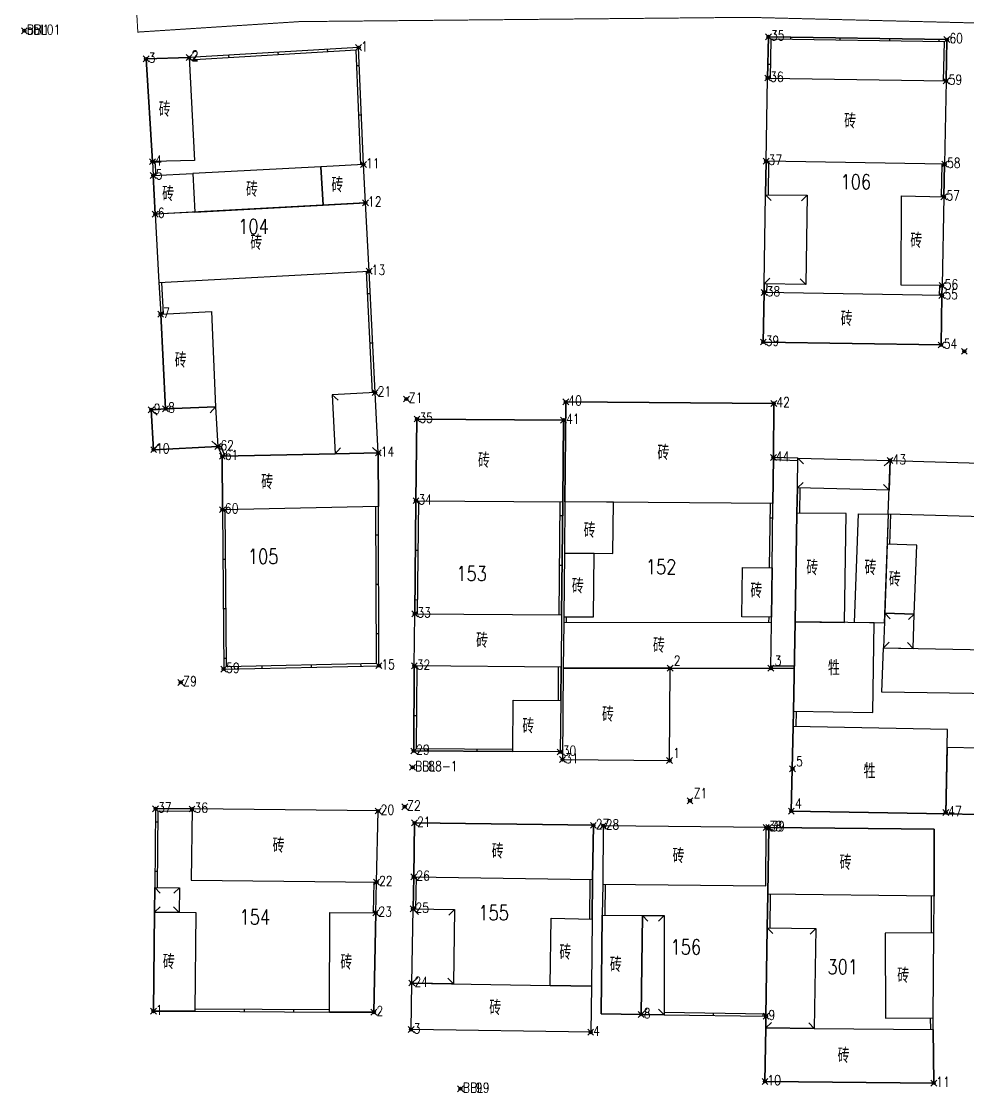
# Model space of a CAD drawing. Extents: x 499223 to 500082, y 4357473 to 4358121.
# Drawn here: x 499335 to 499430.6, y 4357574.7 to 4357682.9 of the extents above; entities that cross this region are included whole.
import ezdxf
from ezdxf.enums import TextEntityAlignment as Align

# ---------------------------------------------------------------- set-up
doc = ezdxf.new("R2010")
doc.units = 0
doc.header["$LTSCALE"] = 0.5
doc.header["$PDMODE"] = 35
doc.header["$PDSIZE"] = 0.3
doc.linetypes.add('X3', pattern=[5, 4, -1])
for name, color, linetype in [('CLD', 1, 'CONTINUOUS'), ('DLDW', 11, 'CONTINUOUS'), ('DLSS', 4, 'CONTINUOUS'), ('JMD', 6, 'CONTINUOUS'), ('QSJX', 7, 'CONTINUOUS'), ('YBH', 3, 'CONTINUOUS')]:
    doc.layers.add(name, color=color, linetype=linetype)
doc.styles.add('HZ', font='rs.shx', dxfattribs={"width": 0.8, "bigfont": 'hztxt.shx'})

msp = doc.modelspace()

# ---------------------------------------------------------------- linework, layer by layer
at = {"layer": 'CLD', "linetype": 'Continuous'}
for p in [(499335.27, 4357682, 2.83), (499335.27, 4357682, 2.83), (499335.27, 4357682), (499335.27, 4357682), (499335.27, 4357682), (499335.27, 4357682, 2.83), (499335.27, 4357682, 2.83), (499335.27, 4357682), (499335.27, 4357682), (499335.27, 4357682), (499410.49, 4357681.4, -0.24), (499410.49, 4357681.4, -0.24), (499410.49, 4357681.4, -0.24), (499410.49, 4357681.4, -0.24), (499410.49, 4357681.4, -0.24), (499410.49, 4357681.4, -0.24), (499428.53, 4357681.12, 0.85), (499428.53, 4357681.12, 0.85), (499428.53, 4357681.12, 0.85), (499428.53, 4357681.12, 0.85), (499428.53, 4357681.12, 0.85), (499428.53, 4357681.12, 0.85), (499369.06, 4357680.3, 0.06), (499369.06, 4357680.3, 0.06), (499369.06, 4357680.3, 0.06), (499369.06, 4357680.3, 0.06), (499369.06, 4357680.3, 0.06), (499369.06, 4357680.3, 0.06), (499347.57, 4357679.17, -0.05), (499347.57, 4357679.17, -0.05), (499347.57, 4357679.17, -0.05), (499347.57, 4357679.17, -0.05), (499347.57, 4357679.17, -0.05), (499347.57, 4357679.17, -0.05), (499351.93, 4357679.29, 2.02), (499351.93, 4357679.29, 2.02), (499351.93, 4357679.29, 2.02), (499351.93, 4357679.29, 2.02), (499351.93, 4357679.29, 2.02), (499351.93, 4357679.29, 2.02), (499410.41, 4357677.23, -0.24), (499410.41, 4357677.23, -0.24), (499410.41, 4357677.23, -0.24), (499410.41, 4357677.23, -0.24), (499410.41, 4357677.23, -0.24), (499410.41, 4357677.23, -0.24), (499428.45, 4357676.93, 2.41), (499428.45, 4357676.93, 2.41), (499428.45, 4357676.93, 2.41), (499428.45, 4357676.93, 2.41), (499428.45, 4357676.93, 2.41), (499428.45, 4357676.93, 2.41), (499348.22, 4357668.78, 1.92), (499348.22, 4357668.78, 1.92), (499348.22, 4357668.78, 1.92), (499369.55, 4357668.48, 2.06), (499369.55, 4357668.48, 2.06), (499369.55, 4357668.48, 2.06), (499410.25, 4357668.84, 1.33), (499410.25, 4357668.84, 1.33), (499410.25, 4357668.84, 1.33), (499428.3, 4357668.52, 0.28), (499428.3, 4357668.52, 0.28), (499428.3, 4357668.52, 0.28), (499348.3, 4357667.37, 0.73), (499348.3, 4357667.37, 0.73), (499348.3, 4357667.37, 0.73), (499428.23, 4357665.24, 0.29), (499428.23, 4357665.24, 0.29), (499428.23, 4357665.24, 0.29), (499369.75, 4357664.62, 1.6), (499369.75, 4357664.62, 1.6), (499369.75, 4357664.62, 1.6), (499348.5, 4357663.48, 0), (499348.5, 4357663.48, 0), (499348.5, 4357663.48, 0), (499370.12, 4357657.71, 0.99), (499370.12, 4357657.71, 0.99), (499370.12, 4357657.71, 0.99), (499428.05, 4357656.26, 0.3), (499428.05, 4357656.26, 0.3), (499428.05, 4357656.26, 0.3), (499410.05, 4357655.55, 0.54), (499410.05, 4357655.55, 0.54), (499410.05, 4357655.55, 0.54), (499428.03, 4357655.26, 0.31), (499428.03, 4357655.26, 0.31), (499428.03, 4357655.26, 0.31), (499349.05, 4357653.38, 0.52), (499349.05, 4357653.38, 0.52), (499349.05, 4357653.38, 0.52), (499409.97, 4357650.56, 1.88), (499409.97, 4357650.56, 1.88), (499409.97, 4357650.56, 1.88), (499427.95, 4357650.26, 0.4), (499427.95, 4357650.26, 0.4), (499427.95, 4357650.26, 0.4), (499430.29, 4357649.62, 0.5), (499430.29, 4357649.62, 0.5), (499430.29, 4357649.62, 0.5), (499370.73, 4357645.45, 0.59), (499370.73, 4357645.45, 0.59), (499370.73, 4357645.45, 0.59), (499373.89, 4357644.8, -0.33), (499390, 4357644.51, 0.43), (499411.03, 4357644.35, 0.55), (499348.1, 4357643.71, 0.34), (499348.1, 4357643.71, 0.34), (499348.1, 4357643.71, 0.34), (499349.55, 4357643.82, 0.66), (499349.55, 4357643.82, 0.66), (499349.55, 4357643.82, 0.66), (499374.96, 4357642.78, -0.11), (499389.78, 4357642.67, 0.36), (499354.83, 4357639.99, -0.19), (499354.83, 4357639.99, -0.19), (499354.83, 4357639.99, -0.19), (499348.34, 4357639.68, 0.61), (499348.34, 4357639.68, 0.61), (499348.34, 4357639.68, 0.61), (499355.28, 4357639.02, 0.03), (499355.28, 4357639.02, 0.03), (499355.28, 4357639.02, 0.03), (499371.05, 4357639.35, 2.01), (499371.05, 4357639.35, 2.01), (499371.05, 4357639.35, 2.01), (499410.99, 4357638.89, 0.9), (499422.78, 4357638.59, -0.14), (499374.86, 4357634.53, 0.72), (499355.29, 4357633.62, -0.05), (499355.29, 4357633.62, -0.05), (499355.29, 4357633.62, -0.05), (499374.74, 4357623.1, -0.21), (499355.42, 4357617.51, 0.77), (499355.42, 4357617.51, 0.77), (499355.42, 4357617.51, 0.77), (499371.11, 4357617.86, 0.85), (499371.11, 4357617.86, 0.85), (499371.11, 4357617.86, 0.85), (499374.69, 4357617.83, -0.29), (499400.55, 4357617.6, 0.51), (499410.74, 4357617.6, 1.19), (499351.08, 4357616.17, -0.05), (499351.08, 4357616.17, -0.05), (499351.08, 4357616.17, -0.05), (499374.63, 4357609.24, 0.08), (499389.44, 4357609.14, 1.21), (499374.52, 4357607.59), (499374.52, 4357607.59), (499374.52, 4357607.59), (499374.52, 4357607.59), (499374.52, 4357607.59), (499389.67, 4357608.37, 0.59), (499400.49, 4357608.27, -0.21), (499412.93, 4357607.44, -0.43), (499402.56, 4357604.21, -0.06), (499348.53, 4357603.4, -0.27), (499352.22, 4357603.38, -0.3), (499371.03, 4357603.18, -0.03), (499373.72, 4357603.61, -0.25), (499412.8, 4357603.17, 0.46), (499428.41, 4357603.03, 1.13), (499374.72, 4357601.97, -0.14), (499392.79, 4357601.73, 0.62), (499393.79, 4357601.69, 0.33), (499410.27, 4357601.51, 0.42), (499410.52, 4357601.52, 0.55), (499370.87, 4357595.99, -0.2), (499374.64, 4357596.52, 0.49), (499370.8, 4357592.88, -0.23), (499374.56, 4357593.28, 0.97), (499374.45, 4357585.8, -0.11), (499348.32, 4357582.95, 0.15), (499370.6, 4357582.85, 0.23), (499397.63, 4357582.63, 0.48), (499410.24, 4357582.45, 0.95), (499374.37, 4357581.09, 0.35), (499392.52, 4357580.82, 0.83), (499379.35, 4357575.11), (499379.35, 4357575.11), (499379.35, 4357575.11), (499379.35, 4357575.11), (499410.14, 4357575.86, 0.76), (499427.2, 4357575.68, 0.42)]:
    msp.add_point(p, dxfattribs=at)
at = {"layer": 'DLDW', "linetype": 'Continuous', "flags": 128}
for points in [[(499421.18, 4357622.18), (499413.18, 4357622.28), (499413.03, 4357613.28), (499421.03, 4357613.14)], [(499438.55, 4357609.39), (499428.56, 4357609.58), (499428.43, 4357602.88), (499438.43, 4357602.68)]]:
    msp.add_lwpolyline(points, close=True, dxfattribs=at)
at = {"layer": 'DLDW', "linetype": 'Continuous', "elevation": 0.46, "flags": 128}
msp.add_lwpolyline([(499413, 4357611.71), (499412.8, 4357603.17), (499428.43, 4357602.88), (499428.59, 4357611.41)], close=True, dxfattribs=at)
at = {"layer": 'DLSS', "color": 4, "linetype": 'X3', "const_width": 0.1, "elevation": 4.02, "flags": 128}
msp.add_lwpolyline([(499654.42, 4357674.36), (499576.38, 4357679.37), (499546.37, 4357681.52), (499485.37, 4357681.55), (499451.72, 4357682.29), (499408.46, 4357683.36), (499363.11, 4357682.93), (499346.74, 4357681.87), (499346.42, 4357687.49), (499373.48, 4357688), (499421.42, 4357687.78), (499430.81, 4357687.9), (499468.37, 4357686.23), (499485.11, 4357686.18), (499546.95, 4357686.47), (499593.11, 4357682.65), (499660.09, 4357678.56)], dxfattribs=at)
at = {"layer": 'JMD', "linetype": 'Continuous'}
for p, q in [((499412.72, 4357681.37), (499412.72, 4357681.12)), ((499417.72, 4357681.29), (499417.72, 4357681.04)), ((499422.72, 4357681.21), (499422.72, 4357680.96)), ((499427.72, 4357681.13), (499427.72, 4357680.88)), ((499355.91, 4357679.52), (499355.93, 4357679.27)), ((499360.9, 4357679.82), (499360.92, 4357679.57)), ((499365.89, 4357680.11), (499365.91, 4357679.86)), ((499369.14, 4357678.47), (499368.89, 4357678.46)), ((499410.44, 4357678.63), (499410.69, 4357678.63)), ((499369.34, 4357673.48), (499369.09, 4357673.47)), ((499410.2, 4357665.44), (499410.75, 4357664.87)), ((499414.4, 4357665.38), (499413.83, 4357664.82)), ((499410.06, 4357656.44), (499410.63, 4357657)), ((499414.26, 4357656.38), (499413.71, 4357656.95)), ((499370.23, 4357655.43), (499369.98, 4357655.42)), ((499370.48, 4357650.44), (499370.23, 4357650.43)), ((499366.39, 4357645.22), (499366.99, 4357644.69)), ((499348.1, 4357643.71), (499348.69, 4357643.17)), ((499354.59, 4357644.02), (499354.05, 4357643.42)), ((499348.34, 4357639.68), (499348.88, 4357640.28)), ((499354.83, 4357639.99), (499354.23, 4357640.53)), ((499366.7, 4357639.26), (499367.24, 4357639.86)), ((499371.05, 4357639.35), (499370.46, 4357639.9)), ((499413.47, 4357638.82), (499414.02, 4357638.25)), ((499422.78, 4357638.59), (499422.2, 4357638.04)), ((499413.41, 4357635.82), (499413.99, 4357636.38)), ((499422.68, 4357635.59), (499422.13, 4357636.17)), ((499389.68, 4357632.99), (499389.43, 4357632.99)), ((499410.92, 4357632.75), (499410.67, 4357632.75)), ((499371.07, 4357631.06), (499370.82, 4357631.05)), ((499374.81, 4357629.53), (499375.06, 4357629.52)), ((499355.33, 4357628.62), (499355.58, 4357628.62)), ((499389.63, 4357627.99), (499389.38, 4357627.99)), ((499371.09, 4357626.06), (499370.84, 4357626.05)), ((499374.76, 4357624.53), (499375.01, 4357624.52)), ((499355.37, 4357623.62), (499355.62, 4357623.62)), ((499422.24, 4357623.17), (499422.78, 4357622.59)), ((499425.23, 4357623.07), (499424.65, 4357622.52)), ((499371.1, 4357621.06), (499370.85, 4357621.06)), ((499422.11, 4357619.67), (499422.69, 4357620.22)), ((499425.11, 4357619.61), (499424.56, 4357620.2)), ((499355.41, 4357618.62), (499355.66, 4357618.62)), ((499359.31, 4357617.6), (499359.3, 4357617.85)), ((499364.31, 4357617.71), (499364.3, 4357617.96)), ((499369.31, 4357617.82), (499369.3, 4357618.07)), ((499374.65, 4357612.83), (499374.9, 4357612.83)), ((499376.04, 4357609.23), (499376.04, 4357609.48)), ((499381.04, 4357609.2), (499381.04, 4357609.45)), ((499348.51, 4357602.09), (499348.76, 4357602.09)), ((499348.46, 4357597.09), (499348.71, 4357597.09)), ((499348.45, 4357595.45), (499349.01, 4357594.88)), ((499350.95, 4357595.42), (499350.37, 4357594.86)), ((499348.42, 4357592.95), (499348.99, 4357593.51)), ((499350.92, 4357592.92), (499350.36, 4357593.49)), ((499374.56, 4357593.28), (499375.12, 4357592.71)), ((499378.76, 4357593.22), (499378.19, 4357592.66)), ((499397.75, 4357592.63), (499398.31, 4357592.06)), ((499399.95, 4357592.63), (499399.38, 4357592.06)), ((499410.37, 4357591.36), (499410.92, 4357590.79)), ((499415.27, 4357591.29), (499414.69, 4357590.73)), ((499374.45, 4357585.8), (499375.03, 4357586.36)), ((499378.65, 4357585.73), (499378.09, 4357586.3)), ((499357.52, 4357582.92), (499357.52, 4357583.17)), ((499362.52, 4357582.89), (499362.52, 4357583.14)), ((499397.63, 4357582.63), (499398.21, 4357583.19)), ((499399.94, 4357582.59), (499399.38, 4357583.16)), ((499404.94, 4357582.52), (499404.95, 4357582.77)), ((499404.94, 4357582.52), (499404.95, 4357582.77)), ((499409.94, 4357582.45), (499409.95, 4357582.7)), ((499409.94, 4357582.45), (499409.95, 4357582.7)), ((499410.22, 4357581.26), (499410.79, 4357581.82)), ((499415.12, 4357581.21), (499414.56, 4357581.79))]:
    msp.add_line(p, q, dxfattribs=at)
at = {"layer": 'JMD', "color": 7, "linetype": 'Continuous', "flags": 128}
for points, elevation in [([(499428.45, 4357676.93), (499428.53, 4357681.12), (499410.49, 4357681.4), (499410.41, 4357677.23)], -0.24), ([(499428.03, 4357655.26), (499428.05, 4357656.26)], 0.31), ([(499410.42, 4357594.76), (499410.37, 4357591.36)], 0.42), ([(499427.22, 4357590.87), (499427.23, 4357594.59)], 0.21), ([(499352.52, 4357582.95), (499366.11, 4357582.87)], -0.03)]:
    msp.add_lwpolyline(points, dxfattribs=dict(at, elevation=elevation))
for points in [[(499369.55, 4357668.48), (499369.06, 4357680.3), (499351.93, 4357679.29)], [(499348.22, 4357668.78), (499348.3, 4357667.37)], [(499410.25, 4357668.84), (499410.2, 4357665.44)], [(499428.23, 4357665.24), (499428.3, 4357668.52)], [(499370.73, 4357645.45), (499370.12, 4357657.71)], [(499348.88, 4357656.57), (499349.05, 4357653.38)], [(499348.88, 4357656.57), (499349.05, 4357653.38)], [(499410.06, 4357656.44), (499410.05, 4357655.55)], [(499354.83, 4357639.99), (499355.28, 4357639.02)], [(499413.47, 4357638.82), (499410.99, 4357638.89)], [(499413.41, 4357635.82), (499413.37, 4357633.28)], [(499355.29, 4357633.62), (499355.42, 4357617.51), (499371.11, 4357617.86), (499371.06, 4357633.95)], [(499374.86, 4357634.53), (499374.74, 4357623.1)], [(499389.58, 4357622.99), (499389.7, 4357634.41)], [(499410.85, 4357627.75), (499410.94, 4357634.26)], [(499422.59, 4357633.16), (499422.48, 4357630.14)], [(499389.8, 4357622.81), (499389.8, 4357622.21)], [(499410.79, 4357622.2), (499410.8, 4357622.76)], [(499374.69, 4357617.83), (499374.63, 4357609.24), (499384.64, 4357609.18)], [(499389.5, 4357614.34), (499389.53, 4357617.72)], [(499410.74, 4357617.6), (499413.1, 4357617.6)], [(499413.03, 4357613.28), (499413, 4357611.71)], [(499352.22, 4357603.38), (499348.53, 4357603.4), (499348.45, 4357595.45)], [(499410.52, 4357601.52), (499410.27, 4357601.51)], [(499370.8, 4357592.88), (499370.87, 4357595.99)], [(499374.64, 4357596.52), (499374.56, 4357593.28)], [(499392.67, 4357592.26), (499392.71, 4357596.26)], [(499393.74, 4357595.77), (499393.69, 4357592.67)], [(499399.94, 4357582.59), (499410.24, 4357582.45)], [(499427.15, 4357581.09), (499427.13, 4357582.27)]]:
    msp.add_lwpolyline(points, dxfattribs=at)
at = {"layer": 'JMD', "linetype": 'Continuous', "flags": 128}
for points, elevation in [([(499428.2, 4357676.94), (499428.28, 4357680.87), (499410.74, 4357681.15), (499410.66, 4357677.22)], -0.24), ([(499427.78, 4357655.26), (499427.8, 4357656.26)], 0.31), ([(499410.67, 4357594.76), (499410.62, 4357591.36)], 0.42), ([(499426.97, 4357590.87), (499426.98, 4357594.59)], 0.21), ([(499352.52, 4357583.2), (499366.11, 4357583.12)], -0.03)]:
    msp.add_lwpolyline(points, dxfattribs=dict(at, elevation=elevation))
for points in [[(499348.22, 4357668.78), (499347.57, 4357679.17), (499351.93, 4357679.29), (499352.48, 4357668.91)], [(499369.75, 4357664.62), (499369.55, 4357668.48), (499365.25, 4357668.27), (499365.46, 4357664.39)], [(499352.49, 4357663.69), (499348.5, 4357663.48), (499348.3, 4357667.37), (499352.3, 4357667.57)], [(499352.3, 4357667.57), (499352.49, 4357663.69), (499365.46, 4357664.39), (499365.25, 4357668.27)], [(499410.06, 4357656.44), (499410.2, 4357665.44), (499414.4, 4357665.38), (499414.26, 4357656.38)], [(499428.23, 4357665.24), (499428.05, 4357656.26), (499423.9, 4357656.29), (499423.94, 4357665.32)], [(499370.12, 4357657.71), (499369.75, 4357664.62), (499369.75, 4357664.62), (499348.5, 4357663.48), (499348.88, 4357656.57)], [(499349.55, 4357643.82), (499349.05, 4357653.38), (499354.19, 4357653.64), (499354.59, 4357644.02)], [(499390, 4357644.51), (499411.03, 4357644.35), (499410.99, 4357638.89), (499410.94, 4357634.26), (499389.91, 4357634.41)], [(499354.83, 4357639.99), (499348.34, 4357639.68), (499348.1, 4357643.71), (499349.55, 4357643.82), (499354.59, 4357644.02)], [(499389.78, 4357642.67), (499374.96, 4357642.78), (499374.86, 4357634.53), (499389.7, 4357634.41)], [(499355.28, 4357639.02), (499371.05, 4357639.35), (499371.06, 4357633.95), (499355.29, 4357633.62)], [(499413.47, 4357638.82), (499422.78, 4357638.59), (499422.68, 4357635.59), (499413.41, 4357635.82)], [(499422.78, 4357638.59), (499445.57, 4357637.93), (499445.38, 4357632.51), (499422.59, 4357633.16)], [(499394.81, 4357634.38), (499389.91, 4357634.41), (499389.86, 4357629.21), (499394.76, 4357629.18)], [(499418.36, 4357633.22), (499413.37, 4357633.28), (499413.18, 4357622.28), (499418.18, 4357622.22)], [(499419.59, 4357633.2), (499422.59, 4357633.16), (499422.2, 4357622.17), (499419.2, 4357622.21)], [(499425.48, 4357630.04), (499422.48, 4357630.14), (499422.24, 4357623.17), (499425.23, 4357623.07)], [(499392.86, 4357629.19), (499389.86, 4357629.21), (499389.8, 4357622.81), (499392.8, 4357622.79)], [(499407.85, 4357627.78), (499410.85, 4357627.75), (499410.8, 4357622.76), (499407.8, 4357622.79)], [(499374.74, 4357623.1), (499389.58, 4357622.99), (499389.53, 4357617.72), (499374.69, 4357617.83)], [(499425.23, 4357623.07), (499422.24, 4357623.17), (499422.11, 4357619.67), (499425.11, 4357619.61)], [(499389.8, 4357622.21), (499389.75, 4357617.61), (499410.74, 4357617.6), (499410.79, 4357622.2)], [(499422.11, 4357619.67), (499444.9, 4357619.23), (499444.79, 4357614.84), (499421.95, 4357615.18)], [(499389.75, 4357617.61), (499389.67, 4357608.37), (499400.49, 4357608.27), (499400.55, 4357617.6)], [(499389.5, 4357614.34), (499389.44, 4357609.14), (499384.64, 4357609.18), (499384.7, 4357614.38)], [(499370.87, 4357595.99), (499371.03, 4357603.18), (499352.22, 4357603.38), (499352.14, 4357596.19)], [(499410.27, 4357601.51), (499393.79, 4357601.69), (499393.74, 4357595.77), (499410.22, 4357595.63)], [(499410.42, 4357594.76), (499410.52, 4357601.52), (499427.24, 4357601.33), (499427.23, 4357594.59)], [(499378.65, 4357585.73), (499374.45, 4357585.8), (499374.56, 4357593.28), (499378.76, 4357593.22)], [(499397.63, 4357582.63), (499397.75, 4357592.63), (499399.95, 4357592.63), (499399.94, 4357582.59)], [(499392.67, 4357592.26), (499392.61, 4357585.47), (499388.41, 4357585.55), (499388.53, 4357592.34)], [(499415.12, 4357581.21), (499410.22, 4357581.26), (499410.24, 4357582.45), (499410.37, 4357591.36), (499415.27, 4357591.29)], [(499427.13, 4357582.27), (499427.22, 4357590.87), (499422.29, 4357590.85), (499422.33, 4357582.25)], [(499392.52, 4357580.82), (499374.37, 4357581.09), (499374.45, 4357585.8), (499388.41, 4357585.55), (499392.61, 4357585.47)], [(499427.2, 4357575.68), (499410.14, 4357575.86), (499410.22, 4357581.26), (499415.12, 4357581.21), (499427.15, 4357581.09)]]:
    msp.add_lwpolyline(points, close=True, dxfattribs=at)
for points in [[(499369.3, 4357668.47), (499368.82, 4357680.03), (499351.94, 4357679.04)], [(499348.47, 4357668.79), (499348.55, 4357667.38)], [(499410.5, 4357668.83), (499410.45, 4357665.44)], [(499427.98, 4357665.24), (499428.05, 4357668.53)], [(499370.48, 4357645.43), (499369.87, 4357657.7)], [(499349.13, 4357656.58), (499349.3, 4357653.39)], [(499410.31, 4357656.44), (499410.3, 4357655.55)], [(499355.06, 4357640.1), (499355.51, 4357639.12)], [(499413.46, 4357638.57), (499410.99, 4357638.64)], [(499413.66, 4357635.82), (499413.62, 4357633.27)], [(499355.54, 4357633.62), (499355.66, 4357617.77), (499370.86, 4357618.1), (499370.81, 4357633.95)], [(499375.11, 4357634.52), (499374.99, 4357623.1)], [(499389.33, 4357622.99), (499389.45, 4357634.42)], [(499410.6, 4357627.75), (499410.69, 4357634.26)], [(499422.84, 4357633.16), (499422.73, 4357630.13)], [(499390.05, 4357622.81), (499390.05, 4357622.2)], [(499410.54, 4357622.21), (499410.55, 4357622.76)], [(499374.94, 4357617.83), (499374.88, 4357609.49), (499384.64, 4357609.43)], [(499389.25, 4357614.34), (499389.28, 4357617.72)], [(499410.74, 4357617.85), (499413.1, 4357617.85)], [(499413.28, 4357613.28), (499413.25, 4357611.71)], [(499352.21, 4357603.13), (499348.77, 4357603.15), (499348.7, 4357595.45)], [(499410.53, 4357601.27), (499410.28, 4357601.26)], [(499370.55, 4357592.89), (499370.62, 4357595.99)], [(499374.89, 4357596.51), (499374.81, 4357593.28)], [(499392.42, 4357592.27), (499392.46, 4357596.27)], [(499393.99, 4357595.77), (499393.94, 4357592.67)], [(499399.95, 4357582.84), (499410.24, 4357582.7)], [(499426.9, 4357581.09), (499426.88, 4357582.27)]]:
    msp.add_lwpolyline(points, dxfattribs=at)
for points, elevation in [([(499410.41, 4357677.23), (499428.45, 4357676.93), (499428.3, 4357668.52), (499410.25, 4357668.84)], -0.24), ([(499427.95, 4357650.26), (499428.03, 4357655.26), (499410.05, 4357655.55), (499409.97, 4357650.56)], 3.78), ([(499366.7, 4357639.26), (499371.05, 4357639.35), (499370.73, 4357645.45), (499370.73, 4357645.45), (499366.39, 4357645.22)], 4.08), ([(499392.79, 4357601.73), (499374.72, 4357601.97), (499374.64, 4357596.52), (499392.71, 4357596.26)], 0.35), ([(499350.92, 4357592.92), (499348.42, 4357592.95), (499348.45, 4357595.45), (499350.95, 4357595.42)], -0.03), ([(499352.52, 4357582.95), (499348.32, 4357582.95), (499348.42, 4357592.95), (499352.62, 4357592.91)], -0.03), ([(499370.8, 4357592.88), (499370.6, 4357582.85), (499366.11, 4357582.87), (499366.16, 4357592.91)], -0.03), ([(499397.63, 4357582.63), (499393.58, 4357582.67), (499393.69, 4357592.67), (499397.75, 4357592.63)], 0.48)]:
    msp.add_lwpolyline(points, close=True, dxfattribs=dict(at, elevation=elevation))
at = {"layer": 'QSJX', "linetype": 'Continuous', "flags": 128}
for points, elevation in [([(499410.49, 4357681.4), (499428.53, 4357681.12), (499428.45, 4357676.93), (499428.3, 4357668.52), (499428.23, 4357665.24), (499428.05, 4357656.26), (499428.03, 4357655.26), (499427.95, 4357650.26), (499409.97, 4357650.56), (499410.05, 4357655.55), (499410.06, 4357656.44), (499410.2, 4357665.44), (499410.25, 4357668.84), (499410.41, 4357677.23)], 3.78), ([(499400.49, 4357608.27), (499400.55, 4357617.6), (499410.74, 4357617.6), (499410.79, 4357622.2), (499410.8, 4357622.76), (499410.85, 4357627.75), (499410.94, 4357634.26), (499410.99, 4357638.89), (499411.03, 4357644.35), (499390, 4357644.51), (499389.91, 4357634.41), (499389.86, 4357629.21), (499389.8, 4357622.81), (499389.8, 4357622.21), (499389.75, 4357617.61), (499389.67, 4357608.37)], -0.21), ([(499374.63, 4357609.24), (499374.69, 4357617.83), (499374.74, 4357623.1), (499374.86, 4357634.53), (499374.96, 4357642.78), (499389.78, 4357642.67), (499389.7, 4357634.41), (499389.7, 4357634.41), (499389.58, 4357622.99), (499389.53, 4357617.72), (499389.5, 4357614.34), (499389.44, 4357609.14), (499384.64, 4357609.18)], 0.08), ([(499422.78, 4357638.59), (499445.57, 4357637.93), (499445.38, 4357632.51), (499445.27, 4357629.46), (499445.03, 4357622.65), (499444.9, 4357619.23), (499444.79, 4357614.84), (499444.43, 4357602.57), (499438.43, 4357602.68), (499428.43, 4357602.88), (499412.8, 4357603.17), (499413, 4357611.71), (499413.03, 4357613.28), (499413.18, 4357622.28), (499413.37, 4357633.28), (499413.41, 4357635.82), (499413.47, 4357638.82)], 0.46), ([(499374.37, 4357581.09), (499374.45, 4357585.8), (499374.56, 4357593.28), (499374.64, 4357596.52), (499374.72, 4357601.97), (499392.79, 4357601.73), (499392.71, 4357596.26), (499392.67, 4357592.26), (499392.61, 4357585.47), (499392.52, 4357580.82)], 0.35), ([(499410.24, 4357582.45), (499410.37, 4357591.36), (499410.42, 4357594.76), (499410.52, 4357601.52), (499410.27, 4357601.51), (499393.79, 4357601.69), (499393.74, 4357595.77), (499393.69, 4357592.67), (499393.58, 4357582.67), (499397.63, 4357582.63), (499399.94, 4357582.59)], 0.95), ([(499410.52, 4357601.52), (499410.52, 4357601.52), (499410.52, 4357601.52), (499410.42, 4357594.76), (499410.37, 4357591.36), (499410.24, 4357582.45), (499410.22, 4357581.26), (499410.14, 4357575.86), (499410.14, 4357575.86), (499427.2, 4357575.68), (499427.2, 4357575.68), (499427.2, 4357575.68), (499427.2, 4357575.68), (499427.15, 4357581.09), (499427.13, 4357582.27), (499427.22, 4357590.87), (499427.23, 4357594.59), (499427.24, 4357601.33), (499427.24, 4357601.33)], 0.42)]:
    msp.add_lwpolyline(points, close=True, dxfattribs=dict(at, elevation=elevation))
msp.add_lwpolyline([(499369.06, 4357680.3), (499351.93, 4357679.29), (499347.57, 4357679.17), (499348.22, 4357668.78), (499348.3, 4357667.37), (499348.5, 4357663.48), (499348.88, 4357656.57), (499349.05, 4357653.38), (499349.55, 4357643.82), (499348.1, 4357643.71), (499348.34, 4357639.68), (499354.83, 4357639.99), (499355.28, 4357639.02), (499366.7, 4357639.26), (499371.05, 4357639.35), (499370.73, 4357645.45), (499370.73, 4357645.45), (499370.12, 4357657.71), (499369.75, 4357664.62), (499369.55, 4357668.48), (499369.06, 4357680.3)], dxfattribs=at)
for points in [[(499366.7, 4357639.26), (499366.7, 4357639.26), (499355.28, 4357639.02), (499355.29, 4357633.62), (499355.42, 4357617.51), (499371.11, 4357617.86), (499371.06, 4357633.95), (499371.05, 4357639.35)], [(499348.53, 4357603.4), (499348.45, 4357595.45), (499348.42, 4357592.95), (499348.32, 4357582.95), (499352.52, 4357582.95), (499366.11, 4357582.87), (499370.6, 4357582.85), (499370.8, 4357592.88), (499370.87, 4357595.99), (499371.03, 4357603.18), (499352.22, 4357603.38)]]:
    msp.add_lwpolyline(points, close=True, dxfattribs=at)

# ---------------------------------------------------------------- texts
at = {"layer": 'CLD', "linetype": 'Continuous', "style": 'HZ', "width": 0.8}
for s, p in [('bbl1', (499335.52, 4357681.62, 2.83)), ('bbl1', (499335.52, 4357681.62, 2.83)), ('BBL01', (499335.52, 4357681.62)), ('BBL01', (499335.52, 4357681.62)), ('BBL01', (499335.52, 4357681.62)), ('bbl1', (499335.52, 4357681.62, 2.83)), ('bbl1', (499335.52, 4357681.62, 2.83)), ('BBL01', (499335.52, 4357681.62)), ('BBL01', (499335.52, 4357681.62)), ('BBL01', (499335.52, 4357681.62)), ('35', (499410.74, 4357681.03, -0.24)), ('35', (499410.74, 4357681.03, -0.24)), ('35', (499410.74, 4357681.03, -0.24)), ('35', (499410.74, 4357681.03, -0.24)), ('35', (499410.74, 4357681.03, -0.24)), ('35', (499410.74, 4357681.03, -0.24)), ('60', (499428.78, 4357680.75, 0.85)), ('60', (499428.78, 4357680.75, 0.85)), ('60', (499428.78, 4357680.75, 0.85)), ('60', (499428.78, 4357680.75, 0.85)), ('60', (499428.78, 4357680.75, 0.85)), ('60', (499428.78, 4357680.75, 0.85)), ('1', (499369.31, 4357679.92, 0.06)), ('1', (499369.31, 4357679.92, 0.06)), ('1', (499369.31, 4357679.92, 0.06)), ('1', (499369.31, 4357679.92, 0.06)), ('1', (499369.31, 4357679.92, 0.06)), ('1', (499369.31, 4357679.92, 0.06)), ('3', (499347.83, 4357678.79, -0.05)), ('3', (499347.83, 4357678.79, -0.05)), ('3', (499347.83, 4357678.79, -0.05)), ('3', (499347.83, 4357678.79, -0.05)), ('3', (499347.83, 4357678.79, -0.05)), ('3', (499347.83, 4357678.79, -0.05)), ('2', (499352.18, 4357679.02, 2.02)), ('2', (499352.18, 4357679.02, 2.02)), ('2', (499352.18, 4357679.02, 2.02)), ('2', (499352.18, 4357678.92, 2.02)), ('2', (499352.18, 4357678.92, 2.02)), ('2', (499352.18, 4357678.92, 2.02)), ('36', (499410.66, 4357676.85, -0.24)), ('36', (499410.66, 4357676.85, -0.24)), ('36', (499410.66, 4357676.85, -0.24)), ('36', (499410.66, 4357676.85, -0.24)), ('36', (499410.66, 4357676.85, -0.24)), ('36', (499410.66, 4357676.85, -0.24)), ('59', (499428.7, 4357676.56, 2.41)), ('59', (499428.7, 4357676.56, 2.41)), ('59', (499428.7, 4357676.56, 2.41)), ('59', (499428.7, 4357676.56, 2.41)), ('59', (499428.7, 4357676.56, 2.41)), ('59', (499428.7, 4357676.56, 2.41)), ('4', (499348.47, 4357668.4, 1.92)), ('4', (499348.47, 4357668.4, 1.92)), ('4', (499348.47, 4357668.4, 1.92)), ('37', (499410.5, 4357668.46, 1.33)), ('37', (499410.5, 4357668.46, 1.33)), ('37', (499410.5, 4357668.46, 1.33)), ('11', (499369.8, 4357668.11, 2.06)), ('11', (499369.8, 4357668.11, 2.06)), ('11', (499369.8, 4357668.11, 2.06)), ('58', (499428.55, 4357668.15, 0.28)), ('58', (499428.55, 4357668.15, 0.28)), ('58', (499428.55, 4357668.15, 0.28)), ('5', (499348.55, 4357666.99, 0.73)), ('5', (499348.55, 4357666.99, 0.73)), ('5', (499348.55, 4357666.99, 0.73)), ('12', (499370, 4357664.25, 1.6)), ('12', (499370, 4357664.25, 1.6)), ('12', (499370, 4357664.25, 1.6)), ('57', (499428.48, 4357664.86, 0.29)), ('57', (499428.48, 4357664.86, 0.29)), ('57', (499428.48, 4357664.86, 0.29)), ('6', (499348.75, 4357663.11, 0)), ('6', (499348.75, 4357663.11, 0)), ('6', (499348.75, 4357663.11, 0)), ('13', (499370.37, 4357657.34, 0.99)), ('13', (499370.37, 4357657.34, 0.99)), ('13', (499370.37, 4357657.34, 0.99)), ('56', (499428.3, 4357655.88, 0.3)), ('56', (499428.3, 4357655.88, 0.3)), ('56', (499428.3, 4357655.88, 0.3)), ('38', (499410.3, 4357655.18, 0.54)), ('38', (499410.3, 4357655.18, 0.54)), ('38', (499410.3, 4357655.18, 0.54)), ('55', (499428.28, 4357654.88, 0.31)), ('55', (499428.28, 4357654.88, 0.31)), ('55', (499428.28, 4357654.88, 0.31)), ('7', (499349.3, 4357653, 0.52)), ('7', (499349.3, 4357653, 0.52)), ('7', (499349.3, 4357653, 0.52)), ('39', (499410.22, 4357650.18, 1.88)), ('39', (499410.22, 4357650.18, 1.88)), ('39', (499410.22, 4357650.18, 1.88)), ('54', (499428.2, 4357649.89, 0.4)), ('54', (499428.2, 4357649.89, 0.4)), ('54', (499428.2, 4357649.89, 0.4)), ('21', (499370.98, 4357645.07, 0.59)), ('21', (499370.98, 4357645.07, 0.59)), ('21', (499370.98, 4357645.07, 0.59)), ('Z1', (499374.14, 4357644.43, -0.33)), ('40', (499390.25, 4357644.14, 0.43)), ('42', (499411.28, 4357643.98, 0.55)), ('9', (499348.35, 4357643.33, 0.34)), ('9', (499348.35, 4357643.33, 0.34)), ('9', (499348.35, 4357643.33, 0.34)), ('8', (499349.8, 4357643.44, 0.66)), ('8', (499349.8, 4357643.44, 0.66)), ('8', (499349.8, 4357643.44, 0.66)), ('35', (499375.21, 4357642.41, -0.11)), ('41', (499390.03, 4357642.29, 0.36)), ('10', (499348.59, 4357639.31, 0.61)), ('10', (499348.59, 4357639.31, 0.61)), ('10', (499348.59, 4357639.31, 0.61)), ('62', (499355.08, 4357639.62, -0.19)), ('62', (499355.08, 4357639.62, -0.19)), ('62', (499355.08, 4357639.62, -0.19)), ('61', (499355.53, 4357638.64, 0.03)), ('61', (499355.53, 4357638.64, 0.03)), ('61', (499355.53, 4357638.64, 0.03)), ('14', (499371.3, 4357638.98, 2.01)), ('14', (499371.3, 4357638.98, 2.01)), ('14', (499371.3, 4357638.98, 2.01)), ('44', (499411.24, 4357638.51, 0.9)), ('43', (499423.03, 4357638.21, -0.14)), ('34', (499375.11, 4357634.15, 0.72)), ('60', (499355.54, 4357633.25, -0.05)), ('60', (499355.54, 4357633.25, -0.05)), ('60', (499355.54, 4357633.25, -0.05)), ('33', (499374.99, 4357622.73, -0.21)), ('2', (499400.91, 4357617.87, 0.51)), ('3', (499411.11, 4357617.87, 1.19)), ('59', (499355.67, 4357617.14, 0.77)), ('59', (499355.67, 4357617.14, 0.77)), ('59', (499355.67, 4357617.14, 0.77)), ('15', (499371.36, 4357617.49, 0.85)), ('15', (499371.36, 4357617.49, 0.85)), ('15', (499371.36, 4357617.49, 0.85)), ('32', (499374.94, 4357617.46, -0.29)), ('Z9', (499351.33, 4357615.79, -0.05)), ('Z9', (499351.33, 4357615.79, -0.05)), ('Z9', (499351.33, 4357615.79, -0.05)), ('29', (499374.88, 4357608.87, 0.08)), ('30', (499389.69, 4357608.77, 1.21)), ('31', (499389.92, 4357608, 0.59)), ('1', (499400.85, 4357608.54, -0.21)), ('BBL8', (499374.77, 4357607.21)), ('BBL8-1', (499374.77, 4357607.21)), ('BL8', (499374.77, 4357607.21)), ('BL8', (499374.77, 4357607.21)), ('BL8', (499374.77, 4357607.21)), ('5', (499413.29, 4357607.7, -0.43)), ('Z1', (499402.93, 4357604.47, -0.06)), ('37', (499348.78, 4357603.03, -0.27)), ('36', (499352.47, 4357603.01, -0.3)), ('20', (499371.28, 4357602.8, -0.03)), ('Z2', (499373.97, 4357603.24, -0.25)), ('4', (499413.17, 4357603.44, 0.46)), ('47', (499428.66, 4357602.66, 1.13)), ('21', (499374.97, 4357601.59, -0.14)), ('27', (499393.04, 4357601.35, 0.62)), ('28', (499394.04, 4357601.32, 0.33)), ('38', (499410.52, 4357601.14, 0.42)), ('39', (499410.77, 4357601.14, 0.55)), ('26', (499374.89, 4357596.14, 0.49)), ('22', (499371.12, 4357595.61, -0.2)), ('25', (499374.81, 4357592.91, 0.97)), ('23', (499371.05, 4357592.51, -0.23)), ('24', (499374.7, 4357585.43, -0.11)), ('1', (499348.57, 4357582.57, 0.15)), ('2', (499370.85, 4357582.47, 0.23)), ('8', (499397.88, 4357582.25, 0.48)), ('9', (499410.49, 4357582.07, 0.95)), ('3', (499374.62, 4357580.71, 0.35)), ('4', (499392.77, 4357580.45, 0.83)), ('10', (499410.39, 4357575.49, 0.76)), ('BBL9', (499379.6, 4357574.73)), ('BL9', (499379.6, 4357574.73)), ('BL9', (499379.6, 4357574.73)), ('BL9', (499379.6, 4357574.73)), ('11', (499427.45, 4357575.31, 0.42))]:
    msp.add_text(s, height=1, dxfattribs=at).set_placement(p)
at = {"layer": 'DLDW', "linetype": 'Continuous', "style": 'HZ', "width": 0.8}
for p in [(499417.11, 4357617.72), (499420.71, 4357607.29)]:
    msp.add_text('牲', height=1.5, dxfattribs=at).set_placement(p, align=Align.MIDDLE)
at = {"layer": 'JMD', "linetype": 'Continuous', "style": 'HZ', "width": 0.8}
for p in [(499350.05, 4357674.06), (499419.35, 4357672.88), (499367.51, 4357666.43), (499350.4, 4357665.53), (499358.88, 4357665.98), (499359.31, 4357660.6), (499426.03, 4357660.8), (499419, 4357652.91), (499351.67, 4357648.72), (499400.47, 4357639.38), (499382.33, 4357638.6), (499360.41, 4357636.42), (499393.01, 4357631.53), (499415.52, 4357627.75), (499421.4, 4357627.76), (499423.86, 4357626.6), (499391.82, 4357625.9), (499409.87, 4357625.44), (499382.14, 4357620.41), (499400.02, 4357619.91), (499394.87, 4357612.94), (499386.82, 4357611.76), (499361.56, 4357599.69), (499383.72, 4357599.12), (499401.99, 4357598.65), (499418.88, 4357597.97), (499390.56, 4357588.9), (499350.47, 4357587.94), (499368.42, 4357587.9), (499395.66, 4357587.65), (499424.71, 4357586.56), (499383.47, 4357583.3), (499418.68, 4357578.47)]:
    msp.add_text('砖', height=1.5, dxfattribs=at).set_placement(p, align=Align.MIDDLE_RIGHT)
at = {"layer": 'YBH', "linetype": 'Continuous', "style": 'HZ', "width": 0.8}
for s, p in [('106', (499419.32, 4357666.74)), ('104', (499358.43, 4357662.23)), ('105', (499359.41, 4357628.9)), ('152', (499399.64, 4357627.84)), ('153', (499380.48, 4357627.17)), ('155', (499382.71, 4357592.9)), ('154', (499358.57, 4357592.47)), ('156', (499402.14, 4357589.44)), ('301', (499418, 4357587.44))]:
    msp.add_text(s, height=1.5, dxfattribs=at).set_placement(p, align=Align.MIDDLE)

doc.saveas('drawing.dxf')
